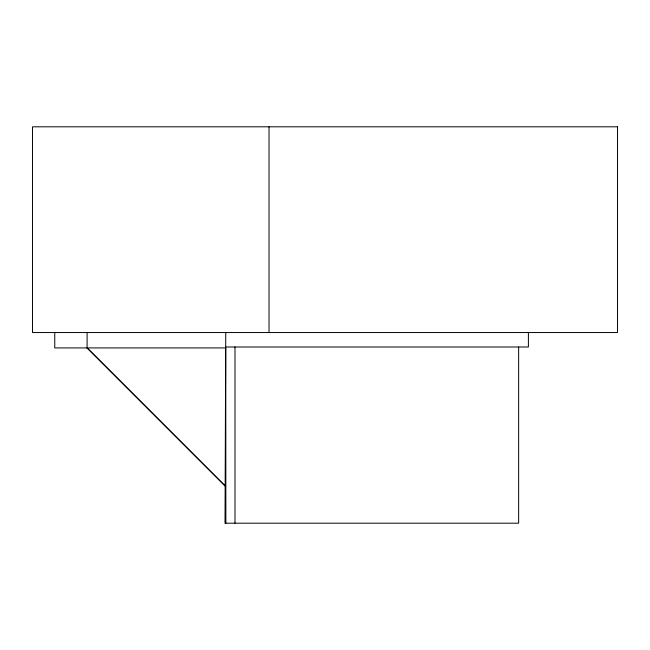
<?xml version="1.0" encoding="UTF-8"?>
<svg xmlns="http://www.w3.org/2000/svg" width="650" height="650" viewBox="0 0 650 650"><rect width="100%" height="100%" fill="white"/><g stroke="black" fill="none" stroke-linecap="round" stroke-linejoin="round"><path stroke-width="0.97" d="M225.753 332.548L225.022 523.193L518.643 523.193L518.643 346.994M225.859 346.994L528.401 346.994L528.401 332.548M87.1 347.921L225.103 485.94L87.1 347.921L87.1 332.548M225.859 523.193L225.753 347.921L54.754 347.921L54.754 332.548M269.027 126.807L269.027 332.548M234.991 346.994L234.991 523.193M617.5 126.807L32.5 126.807L32.5 332.548L617.5 332.548L617.5 126.807"/></g></svg>
